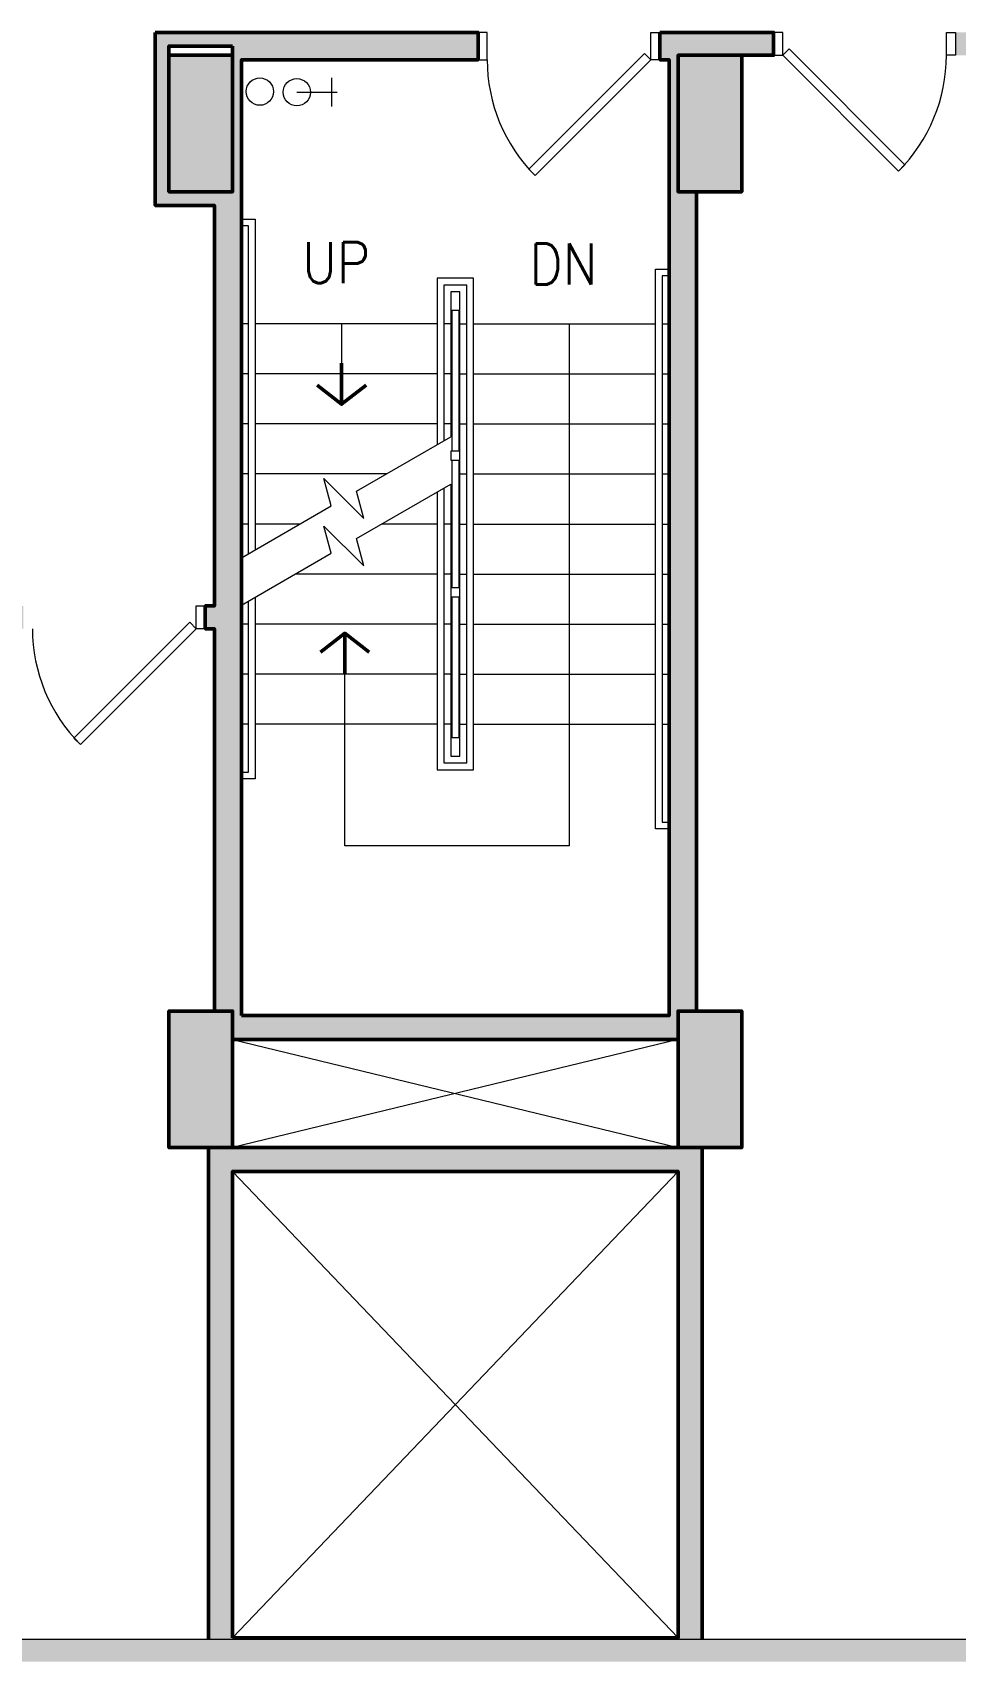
# Model space of a CAD drawing. Header units: inches. Extents: x 842 to 2180, y -10 to 1751.
# Drawn here: x 1350.4 to 1553.4, y 595.1 to 952 of the extents above; entities that cross this region are included whole.
import ezdxf

# ---------------------------------------------------------------- set-up
doc = ezdxf.new("R2010")
doc.units = ezdxf.units.IN
doc.header["$MEASUREMENT"] = 0
for name, color, linetype, lineweight in [('A-WALL-PATT', 111, 'Continuous', 13), ('I-WALL', 2, 'Continuous', 13), ('Orbis - Background_dwg', 8, 'Continuous', 9), ('Orbis_AR$0$TI_Grid_E957150$0$S-11-COLS-CONC', 50, 'Continuous', 50), ('Orbis_BB$0$A-Door-Exst', 7, 'Continuous', 9), ('Orbis_BB$0$A-Wall-Exst', 7, 'Continuous', 9), ('Orbis_BB$0$TI_ARCH-02_E957150$0$A-Anno-Note', 250, 'Continuous', 20), ('Orbis_BB$0$TI_ARCH-02_E957150$0$A-Anno-Symb', 7, 'Continuous', 9), ('Orbis_BB$0$TI_ARCH-02_E957150$0$A-Flor-Hral', 10, 'Continuous', 13), ('Orbis_BB$0$TI_ARCH-02_E957150$0$A-Flor-Strs', 10, 'Continuous', 13), ('Orbis_BB$0$TI_ARCH-02_E957150$0$A-Sprinkler_Riser', 7, 'Continuous', 9), ('Orbis_BB$0$TI_ARCH-02_E957150$0$A-Wall-Open', 10, 'Continuous', 13), ('Orbis_BB$0$TI_Grid_E957150$0$S-02-COLS-CONC', 50, 'Continuous', 50), ('Orbis_BB$0$TI_Grid_E957150$0$S-02-COLS-CONC-PATT', 250, 'Continuous', 20), ('Orbis_BB$0$TI_Grid_E957150$0$S-03-COLS-CONC-PATT', 250, 'Continuous', 20), ('Orbis_BB$0$TI_Grid_E957150$0$S-04-COLS-CONC', 50, 'Continuous', 50), ('Orbis_BB$0$TI_Grid_E957150$0$S-04-COLS-CONC-PATT', 250, 'Continuous', 20), ('Orbis_BB$0$TI_Grid_E957150$0$S-05-COLS-CONC', 50, 'Continuous', 50), ('Orbis_BB$0$TI_Grid_E957150$0$S-05-COLS-CONC-PATT', 250, 'Continuous', 20), ('Orbis_BB$0$TI_Grid_E957150$0$S-06-COLS-CONC', 50, 'Continuous', 50), ('Orbis_BB$0$TI_Grid_E957150$0$S-06-COLS-CONC-PATT', 250, 'Continuous', 20), ('Orbis_BB$0$TI_Grid_E957150$0$S-07-COLS-CONC', 50, 'Continuous', 50), ('Orbis_BB$0$TI_Grid_E957150$0$S-07-COLS-CONC-PATT', 250, 'Continuous', 20), ('Orbis_BB$0$TI_Grid_E957150$0$S-08-COLS-CONC', 50, 'Continuous', 50), ('Orbis_BB$0$TI_Grid_E957150$0$S-08-COLS-CONC-PATT', 250, 'Continuous', 20), ('Orbis_BB$0$TI_Grid_E957150$0$S-09-COLS-CONC', 50, 'Continuous', 50), ('Orbis_BB$0$TI_Grid_E957150$0$S-09-COLS-CONC-PATT', 250, 'Continuous', 20), ('Orbis_BB$0$TI_Grid_E957150$0$S-11-COLS-CONC', 50, 'Continuous', 50), ('Orbis_BB$0$TI_Grid_E957150$0$S-11-COLS-CONC-PATT', 250, 'Continuous', 20), ('Orbis_BB$0$TI_Grid_E957150$0$S-12-COLS-CONC', 50, 'Continuous', 50), ('Orbis_BB$0$TI_Grid_E957150$0$S-12-COLS-CONC-PATT', 250, 'Continuous', 20), ('Orbis_BB$0$TI_Grid_E957150$0$S-13-COLS-CONC', 50, 'Continuous', 50), ('Orbis_BB$0$TI_Grid_E957150$0$S-13-COLS-CONC-PATT', 250, 'Continuous', 20), ('Orbis_BB$0$TI_Grid_E957150$0$S-14-COLS-CONC', 50, 'Continuous', 50), ('Orbis_BB$0$TI_Grid_E957150$0$S-14-COLS-CONC-PATT', 250, 'Continuous', 20), ('Orbis_BB$0$TI_Grid_E957150$0$S-P1-COLS-CONC', 50, 'Continuous', 50), ('Orbis_BB$0$TI_Grid_E957150$0$S-P1-COLS-CONC-PATT', 250, 'Continuous', 20), ('Orbis_BB$0$TI_Grid_E957150$0$S-P4-COLS-CONC', 50, 'Continuous', 50), ('Orbis_BB$0$TI_Grid_E957150$0$S-P4-COLS-CONC-PATT', 250, 'Continuous', 20)]:
    doc.layers.add(name, color=color, linetype=linetype, lineweight=lineweight)
doc.styles.add('romans', font='romans__.ttf', dxfattribs={"width": 0.9, "height": 9})

# ---------------------------------------------------------------- blocks, each defined once
blk = doc.blocks.new('Orbis - Background_dwg__U21-7347701-Level XX  RCP DEMO')
at = {"layer": 'Orbis_BB$0$TI_Grid_E957150$0$S-13-COLS-CONC-PATT', "lineweight": 50}
blk.add_hatch(color=50, dxfattribs=at).paths.add_polyline_path([(12102.66, 1512.91), (12102.66, 1542.91), (12088.66, 1542.91), (12088.66, 1512.91)], flags=0)
at = {"layer": 'Orbis_BB$0$TI_Grid_E957150$0$S-13-COLS-CONC', "flags": 128}
blk.add_lwpolyline([(12088.66, 1542.91), (12088.66, 1512.91), (12102.66, 1512.91), (12102.66, 1542.91)], close=True, dxfattribs=at)
blk = doc.blocks.new('Orbis - Background_dwg__U23-7347703-Level XX  RCP DEMO')
at = {"layer": 'Orbis_BB$0$TI_Grid_E957150$0$S-13-COLS-CONC-PATT', "lineweight": 50}
blk.add_hatch(color=50, dxfattribs=at).paths.add_polyline_path([(12102.66, 1722.91), (12102.66, 1752.91), (12088.66, 1752.91), (12088.66, 1722.91)], flags=0)
at = {"layer": 'Orbis_BB$0$TI_Grid_E957150$0$S-13-COLS-CONC', "flags": 128}
blk.add_lwpolyline([(12088.66, 1752.91), (12088.66, 1722.91), (12102.66, 1722.91), (12102.66, 1752.91)], close=True, dxfattribs=at)
blk = doc.blocks.new('Orbis - Background_dwg__U22-7347704-Level XX  RCP DEMO')
at = {"layer": 'Orbis_BB$0$TI_Grid_E957150$0$S-13-COLS-CONC-PATT', "lineweight": 50}
blk.add_hatch(color=50, dxfattribs=at).paths.add_polyline_path([(12214.66, 1512.91), (12214.66, 1542.91), (12200.66, 1542.91), (12200.66, 1512.91)], flags=0)
at = {"layer": 'Orbis_BB$0$TI_Grid_E957150$0$S-13-COLS-CONC', "flags": 128}
blk.add_lwpolyline([(12200.66, 1542.91), (12200.66, 1512.91), (12214.66, 1512.91), (12214.66, 1542.91)], close=True, dxfattribs=at)
blk = doc.blocks.new('Orbis - Background_dwg__U24-7347705-Level XX  RCP DEMO')
at = {"layer": 'Orbis_BB$0$TI_Grid_E957150$0$S-13-COLS-CONC-PATT', "lineweight": 50}
blk.add_hatch(color=50, dxfattribs=at).paths.add_polyline_path([(12214.66, 1722.91), (12214.66, 1752.91), (12200.66, 1752.91), (12200.66, 1722.91)], flags=0)
at = {"layer": 'Orbis_BB$0$TI_Grid_E957150$0$S-13-COLS-CONC', "flags": 128}
blk.add_lwpolyline([(12200.66, 1752.91), (12200.66, 1722.91), (12214.66, 1722.91), (12214.66, 1752.91)], close=True, dxfattribs=at)
blk = doc.blocks.new('Orbis - Background_dwg__U27-7347708-Level XX  RCP DEMO')
at = {"layer": 'Orbis_BB$0$TI_Grid_E957150$0$S-12-COLS-CONC-PATT', "lineweight": 50}
blk.add_hatch(color=50, dxfattribs=at).paths.add_polyline_path([(12102.66, 1512.91), (12102.66, 1542.91), (12088.66, 1542.91), (12088.66, 1512.91)], flags=0)
at = {"layer": 'Orbis_BB$0$TI_Grid_E957150$0$S-12-COLS-CONC', "flags": 128}
blk.add_lwpolyline([(12088.66, 1542.91), (12088.66, 1512.91), (12102.66, 1512.91), (12102.66, 1542.91)], close=True, dxfattribs=at)
blk = doc.blocks.new('Orbis - Background_dwg__U28-7347709-Level XX  RCP DEMO')
at = {"layer": 'Orbis_BB$0$TI_Grid_E957150$0$S-12-COLS-CONC-PATT', "lineweight": 50}
blk.add_hatch(color=50, dxfattribs=at).paths.add_polyline_path([(12214.66, 1512.91), (12214.66, 1542.91), (12200.66, 1542.91), (12200.66, 1512.91)], flags=0)
at = {"layer": 'Orbis_BB$0$TI_Grid_E957150$0$S-12-COLS-CONC', "flags": 128}
blk.add_lwpolyline([(12200.66, 1542.91), (12200.66, 1512.91), (12214.66, 1512.91), (12214.66, 1542.91)], close=True, dxfattribs=at)
blk = doc.blocks.new('Orbis - Background_dwg__U35-7347716-Level XX  RCP DEMO')
at = {"layer": 'Orbis_BB$0$TI_Grid_E957150$0$S-12-COLS-CONC-PATT', "lineweight": 50}
blk.add_hatch(color=50, dxfattribs=at).paths.add_polyline_path([(12102.66, 1722.91), (12102.66, 1752.91), (12088.66, 1752.91), (12088.66, 1722.91)], flags=0)
at = {"layer": 'Orbis_BB$0$TI_Grid_E957150$0$S-12-COLS-CONC', "flags": 128}
blk.add_lwpolyline([(12102.66, 1752.91), (12102.66, 1722.91), (12088.66, 1722.91), (12088.66, 1752.91)], close=True, dxfattribs=at)
blk = doc.blocks.new('Orbis - Background_dwg__U36-7347717-Level XX  RCP DEMO')
at = {"layer": 'Orbis_BB$0$TI_Grid_E957150$0$S-12-COLS-CONC-PATT', "lineweight": 50}
blk.add_hatch(color=50, dxfattribs=at).paths.add_polyline_path([(12214.66, 1722.91), (12214.66, 1752.91), (12200.66, 1752.91), (12200.66, 1722.91)], flags=0)
at = {"layer": 'Orbis_BB$0$TI_Grid_E957150$0$S-12-COLS-CONC', "flags": 128}
blk.add_lwpolyline([(12214.66, 1752.91), (12214.66, 1722.91), (12200.66, 1722.91), (12200.66, 1752.91)], close=True, dxfattribs=at)
blk = doc.blocks.new('Orbis - Background_dwg_Orbis_BB-7347761-Level XX  RCP DEMO')
at = {"layer": 'Orbis_BB$0$A-Wall-Exst'}
h = blk.add_hatch(color=256, dxfattribs=at)
h.paths.add_polyline_path([(11876.16, 1399.92), (11882.91, 1399.92), (11882.91, 1402.92), (11888.16, 1402.92), (11888.16, 1443.92), (11873.16, 1443.92), (11873.16, 1428.92), (11876.16, 1428.92), (11876.16, 1402.92)], flags=0)
h.paths.add_polyline_path([(12205.91, 1404.92), (12205.91, 1512.91), (12097.41, 1512.91), (12097.41, 1404.92)], flags=0)
h.paths.add_polyline_path([(12377.66, 1404.92), (12377.72, 1404.92), (12377.72, 1703.29), (12382.66, 1703.29), (12382.66, 1757.92), (12261.66, 1757.92), (12261.66, 1752.92), (12377.66, 1752.92), (12377.66, 1404.98)], flags=0)
h.paths.add_polyline_path([(11986.16, 1404.92), (11991.41, 1404.92), (11991.41, 1626.92), (12056.66, 1626.92), (12056.66, 1631.92), (11985.66, 1631.92), (11985.66, 1651.92), (11980.41, 1651.92), (11980.41, 1626.67), (11986.16, 1626.67), (11986.16, 1449.64)], flags=0)
h.paths.add_polyline_path([(12102.66, 1405.17), (12102.66, 1507.66), (12200.66, 1507.66), (12200.66, 1405.17)], flags=0)
h.paths.add_polyline_path([(11918.16, 1411.66), (11956.16, 1411.66), (11956.16, 1416.91), (11918.16, 1416.91)], flags=0)
h.paths.add_polyline_path([(11888.16, 1489.92), (11888.16, 1547.92), (11873.16, 1547.92), (11873.16, 1532.92), (11876.16, 1532.92), (11876.16, 1523.92), (11873.16, 1523.92), (11873.16, 1511.92), (11876.16, 1511.92), (11876.16, 1489.92), (11882.91, 1489.92)], flags=0)
h.paths.add_polyline_path([(12200.66, 1536.67), (12200.66, 1542.91), (12204.66, 1542.91), (12204.66, 1722.91), (12200.66, 1722.91), (12200.66, 1752.92), (12221.66, 1752.92), (12221.66, 1757.92), (12196.66, 1757.92), (12196.66, 1751.92), (12198.66, 1751.92), (12198.66, 1541.92), (12104.66, 1541.92), (12104.66, 1751.92), (12156.66, 1751.92), (12156.66, 1757.92), (12085.66, 1757.92), (12085.66, 1719.93), (12098.66, 1719.93), (12098.66, 1631.92), (12096.66, 1631.92), (12096.66, 1626.92), (12098.66, 1626.92), (12098.66, 1542.91), (12102.66, 1542.91), (12102.66, 1536.67)], flags=0)
h.paths.add_polyline_path([(11888.16, 1593.92), (11888.16, 1651.92), (11873.16, 1651.92), (11873.16, 1636.92), (11876.16, 1636.92), (11876.16, 1627.92), (11873.16, 1627.92), (11873.16, 1615.92), (11876.16, 1615.92), (11876.16, 1593.92), (11882.91, 1593.92)], flags=0)
h.paths.add_polyline_path([(11888.16, 1697.92), (11888.16, 1756.91), (11918.16, 1756.91), (11918.16, 1754.92), (11956.16, 1754.92), (11956.16, 1756.91), (11986.16, 1756.91), (11986.16, 1754.92), (11995.66, 1754.92), (11995.66, 1722.93), (11985.66, 1722.93), (11985.66, 1740.91), (11980.41, 1740.91), (11980.41, 1697.92), (11985.66, 1697.92), (11985.66, 1719.93), (11998.66, 1719.93), (11998.66, 1757.92), (11876.16, 1757.92), (11876.16, 1733.92), (11873.16, 1733.92), (11873.16, 1721.92), (11876.16, 1721.92), (11876.16, 1697.92), (11882.91, 1697.92)], flags=0)
h.paths.add_polyline_path([(12102.66, 1722.93), (12088.66, 1722.93), (12088.66, 1754.92), (12102.66, 1754.92)], flags=0)
h.paths.add_polyline_path([(11918.16, 1740.92), (11956.16, 1740.92), (11956.16, 1746.17), (11918.16, 1746.17)], flags=0)
at = {"layer": 'Orbis_BB$0$TI_Grid_E957150$0$S-02-COLS-CONC-PATT', "lineweight": 9}
for points in [[(12102.66, 1722.91), (12102.66, 1752.91), (12088.66, 1752.91), (12088.66, 1722.91)], [(12214.66, 1722.91), (12214.66, 1752.91), (12200.66, 1752.91), (12200.66, 1722.91)], [(12102.66, 1512.91), (12102.66, 1542.91), (12088.66, 1542.91), (12088.66, 1512.91)], [(12214.66, 1512.91), (12214.66, 1542.91), (12200.66, 1542.91), (12200.66, 1512.91)]]:
    blk.add_hatch(color=7, dxfattribs=at).paths.add_polyline_path(points, flags=0)
at = {"layer": 'Orbis_BB$0$TI_Grid_E957150$0$S-03-COLS-CONC-PATT', "lineweight": 9}
for points in [[(12102.66, 1722.93), (12102.66, 1752.93), (12088.66, 1752.93), (12088.66, 1722.93)], [(12214.66, 1722.91), (12214.66, 1752.91), (12200.66, 1752.91), (12200.66, 1722.91)], [(12102.66, 1512.91), (12102.66, 1542.91), (12088.66, 1542.91), (12088.66, 1512.91)], [(12214.66, 1512.91), (12214.66, 1542.91), (12200.66, 1542.91), (12200.66, 1512.91)]]:
    blk.add_hatch(color=7, dxfattribs=at).paths.add_polyline_path(points, flags=0)
at = {"layer": 'Orbis_BB$0$TI_Grid_E957150$0$S-04-COLS-CONC-PATT', "lineweight": 9}
for points in [[(12102.66, 1722.91), (12102.66, 1752.91), (12088.66, 1752.91), (12088.66, 1722.91)], [(12214.66, 1722.91), (12214.66, 1752.91), (12200.66, 1752.91), (12200.66, 1722.91)], [(12102.66, 1512.91), (12102.66, 1542.91), (12088.66, 1542.91), (12088.66, 1512.91)], [(12214.66, 1512.91), (12214.66, 1542.91), (12200.66, 1542.91), (12200.66, 1512.91)]]:
    blk.add_hatch(color=7, dxfattribs=at).paths.add_polyline_path(points, flags=0)
at = {"layer": 'Orbis_BB$0$TI_Grid_E957150$0$S-05-COLS-CONC-PATT', "lineweight": 9}
for points in [[(12102.66, 1722.91), (12102.66, 1752.91), (12088.66, 1752.91), (12088.66, 1722.91)], [(12214.66, 1722.91), (12214.66, 1752.91), (12200.66, 1752.91), (12200.66, 1722.91)], [(12102.66, 1512.91), (12102.66, 1542.91), (12088.66, 1542.91), (12088.66, 1512.91)], [(12214.66, 1512.91), (12214.66, 1542.91), (12200.66, 1542.91), (12200.66, 1512.91)]]:
    blk.add_hatch(color=7, dxfattribs=at).paths.add_polyline_path(points, flags=0)
at = {"layer": 'Orbis_BB$0$TI_Grid_E957150$0$S-06-COLS-CONC-PATT', "lineweight": 9}
for points in [[(12102.66, 1722.91), (12102.66, 1752.91), (12088.66, 1752.91), (12088.66, 1722.91)], [(12214.66, 1722.91), (12214.66, 1752.91), (12200.66, 1752.91), (12200.66, 1722.91)], [(12102.66, 1512.91), (12102.66, 1542.91), (12088.66, 1542.91), (12088.66, 1512.91)], [(12214.66, 1512.91), (12214.66, 1542.91), (12200.66, 1542.91), (12200.66, 1512.91)]]:
    blk.add_hatch(color=7, dxfattribs=at).paths.add_polyline_path(points, flags=0)
at = {"layer": 'Orbis_BB$0$TI_Grid_E957150$0$S-07-COLS-CONC-PATT', "lineweight": 9}
for points in [[(12102.66, 1722.91), (12102.66, 1752.91), (12088.66, 1752.91), (12088.66, 1722.91)], [(12214.66, 1722.91), (12214.66, 1752.91), (12200.66, 1752.91), (12200.66, 1722.91)], [(12102.66, 1512.91), (12102.66, 1542.91), (12088.66, 1542.91), (12088.66, 1512.91)], [(12214.66, 1512.91), (12214.66, 1542.91), (12200.66, 1542.91), (12200.66, 1512.91)]]:
    blk.add_hatch(color=7, dxfattribs=at).paths.add_polyline_path(points, flags=0)
at = {"layer": 'Orbis_BB$0$TI_Grid_E957150$0$S-08-COLS-CONC-PATT', "lineweight": 9}
for points in [[(12102.66, 1722.91), (12102.66, 1752.91), (12088.66, 1752.91), (12088.66, 1722.91)], [(12214.66, 1722.91), (12214.66, 1752.91), (12200.66, 1752.91), (12200.66, 1722.91)], [(12102.66, 1512.91), (12102.66, 1542.91), (12088.66, 1542.91), (12088.66, 1512.91)], [(12214.66, 1512.91), (12214.66, 1542.91), (12200.66, 1542.91), (12200.66, 1512.91)]]:
    blk.add_hatch(color=7, dxfattribs=at).paths.add_polyline_path(points, flags=0)
at = {"layer": 'Orbis_BB$0$TI_Grid_E957150$0$S-09-COLS-CONC-PATT', "lineweight": 9}
for points in [[(12102.66, 1722.91), (12102.66, 1752.91), (12088.66, 1752.91), (12088.66, 1722.91)], [(12214.66, 1722.91), (12214.66, 1752.91), (12200.66, 1752.91), (12200.66, 1722.91)], [(12102.66, 1512.91), (12102.66, 1542.91), (12088.66, 1542.91), (12088.66, 1512.91)], [(12214.66, 1512.91), (12214.66, 1542.91), (12200.66, 1542.91), (12200.66, 1512.91)]]:
    blk.add_hatch(color=7, dxfattribs=at).paths.add_polyline_path(points, flags=0)
at = {"layer": 'Orbis_BB$0$TI_Grid_E957150$0$S-11-COLS-CONC-PATT', "lineweight": 9}
for points in [[(12102.66, 1722.91), (12102.66, 1752.91), (12088.66, 1752.91), (12088.66, 1722.91)], [(12214.66, 1722.91), (12214.66, 1752.91), (12200.66, 1752.91), (12200.66, 1722.91)], [(12102.66, 1512.91), (12102.66, 1542.91), (12088.66, 1542.91), (12088.66, 1512.91)], [(12214.66, 1512.91), (12214.66, 1542.91), (12200.66, 1542.91), (12200.66, 1512.91)]]:
    blk.add_hatch(color=7, dxfattribs=at).paths.add_polyline_path(points, flags=0)
at = {"layer": 'Orbis_BB$0$TI_Grid_E957150$0$S-14-COLS-CONC-PATT', "lineweight": 9}
for points in [[(12102.66, 1722.91), (12102.66, 1752.91), (12088.66, 1752.91), (12088.66, 1722.91)], [(12214.66, 1722.91), (12214.66, 1752.91), (12200.66, 1752.91), (12200.66, 1722.91)], [(12102.66, 1512.91), (12102.66, 1542.91), (12088.66, 1542.91), (12088.66, 1512.91)], [(12214.66, 1512.91), (12214.66, 1542.91), (12200.66, 1542.91), (12200.66, 1512.91)]]:
    blk.add_hatch(color=7, dxfattribs=at).paths.add_polyline_path(points, flags=0)
at = {"layer": 'Orbis_BB$0$TI_Grid_E957150$0$S-P1-COLS-CONC-PATT', "lineweight": 9}
for points in [[(12102.66, 1722.91), (12102.66, 1752.91), (12088.66, 1752.91), (12088.66, 1722.91)], [(12214.66, 1722.91), (12214.66, 1752.91), (12200.66, 1752.91), (12200.66, 1722.91)], [(12102.66, 1512.91), (12102.66, 1542.91), (12088.66, 1542.91), (12088.66, 1512.91)], [(12214.66, 1512.91), (12214.66, 1542.91), (12200.66, 1542.91), (12200.66, 1512.91)]]:
    blk.add_hatch(color=7, dxfattribs=at).paths.add_polyline_path(points, flags=0)
at = {"layer": 'Orbis_BB$0$TI_Grid_E957150$0$S-P4-COLS-CONC-PATT', "lineweight": 9}
for points in [[(12102.66, 1722.91), (12102.66, 1752.91), (12088.66, 1752.91), (12088.66, 1722.91)], [(12214.66, 1722.91), (12214.66, 1752.91), (12200.66, 1752.91), (12200.66, 1722.91)], [(12102.66, 1512.91), (12102.66, 1542.91), (12088.66, 1542.91), (12088.66, 1512.91)], [(12214.66, 1512.91), (12214.66, 1542.91), (12200.66, 1542.91), (12200.66, 1512.91)]]:
    blk.add_hatch(color=7, dxfattribs=at).paths.add_polyline_path(points, flags=0)
at = {"layer": 'Orbis_AR$0$TI_Grid_E957150$0$S-11-COLS-CONC'}
for p, q in [((12126.66, 1676.23), (12126.66, 1685.23)), ((12127.35, 1625.92), (12127.35, 1616.92))]:
    blk.add_line(p, q, dxfattribs=at)
at = {"layer": 'Orbis_AR$0$TI_Grid_E957150$0$S-11-COLS-CONC', "flags": 128}
for points in [[(12121.3, 1680.4), (12126.66, 1676.23), (12132.02, 1680.4)], [(12121.99, 1621.75), (12127.35, 1625.92), (12132.71, 1621.75)]]:
    blk.add_lwpolyline(points, dxfattribs=at)
at = {"layer": 'Orbis_BB$0$A-Door-Exst', "color": 10, "lineweight": 13, "flags": 128}
for points in [[(12158.66, 1757.92), (12156.66, 1757.92), (12156.66, 1751.92), (12158.66, 1751.92)], [(12194.66, 1757.92), (12196.66, 1757.92), (12196.66, 1751.92), (12194.66, 1751.92)], [(12223.66, 1757.92), (12221.66, 1757.92), (12221.66, 1752.92), (12223.66, 1752.92)], [(12259.66, 1757.92), (12261.66, 1757.92), (12261.66, 1752.92), (12259.66, 1752.92)], [(12194.66, 1751.92), (12193.25, 1753.33), (12167.79, 1727.87), (12169.21, 1726.46)], [(12223.66, 1752.92), (12225.08, 1754.33), (12250.53, 1728.87), (12249.12, 1727.46)], [(12094.66, 1631.92), (12096.66, 1631.92), (12096.66, 1626.92), (12094.66, 1626.92)], [(12094.66, 1626.92), (12093.25, 1628.33), (12067.79, 1602.87), (12069.21, 1601.46)]]:
    blk.add_lwpolyline(points, close=True, dxfattribs=at)
at = {"layer": 'Orbis_BB$0$A-Door-Exst', "color": 10, "lineweight": 13}
for centre, start, end in [((12223.66, 1752.92), 315, 360), ((12194.66, 1751.92), 180, 225), ((12094.66, 1626.92), 180, 225)]:
    blk.add_arc(centre, 36, start, end, dxfattribs=at)
at = {"layer": 'Orbis_BB$0$A-Wall-Exst', "color": 50, "lineweight": 50, "flags": 128}
for points in [[(12104.66, 1631.92), (12104.66, 1719.93), (12104.66, 1751.92), (12156.66, 1751.92), (12156.66, 1757.92), (12104.66, 1757.92), (12085.66, 1757.92)], [(12085.66, 1757.92), (12085.66, 1719.93), (12098.66, 1719.93), (12098.66, 1631.92), (12096.66, 1631.92), (12096.66, 1626.92), (12098.66, 1626.92), (12098.66, 1542.91), (12102.66, 1542.91), (12102.66, 1536.67), (12200.66, 1536.67), (12200.66, 1542.91), (12204.66, 1542.91), (12204.66, 1722.91), (12200.66, 1722.91), (12200.66, 1752.92), (12221.66, 1752.92), (12221.66, 1757.92), (12198.66, 1757.92), (12196.66, 1757.92)], [(12196.66, 1757.92), (12196.66, 1751.92), (12198.66, 1751.92), (12198.66, 1722.91), (12198.66, 1542.91)], [(12104.66, 1541.92), (12104.66, 1542.91), (12104.66, 1631.92)], [(12198.66, 1542.91), (12198.66, 1541.92), (12104.66, 1541.92)], [(12205.91, 1404.92), (12205.91, 1512.91), (12097.41, 1512.91), (12097.41, 1404.92)]]:
    blk.add_lwpolyline(points, dxfattribs=at)
for points in [[(12102.66, 1754.92), (12102.66, 1722.93), (12088.66, 1722.93), (12088.66, 1754.92)], [(12102.66, 1405.17), (12102.66, 1507.66), (12200.66, 1507.66), (12200.66, 1405.17)]]:
    blk.add_lwpolyline(points, close=True, dxfattribs=at)
at = {"layer": 'Orbis_BB$0$TI_ARCH-02_E957150$0$A-Anno-Note'}
blk.add_line((12126.66, 1693.92), (12126.66, 1680.73), dxfattribs=at)
at = {"layer": 'Orbis_BB$0$TI_ARCH-02_E957150$0$A-Anno-Note', "flags": 128}
blk.add_lwpolyline([(12176.66, 1693.92), (12176.66, 1579.21), (12127.35, 1579.21), (12127.35, 1621.42)], dxfattribs=at)
at = {"layer": 'Orbis_BB$0$TI_ARCH-02_E957150$0$A-Anno-Symb', "flags": 128}
for points in [[(12104.66, 1642.52), (12124.37, 1653.9), (12122.76, 1659.9), (12131.54, 1651.11), (12129.94, 1657.11), (12150.66, 1669.08)], [(12104.66, 1632.11), (12124.37, 1643.49), (12122.76, 1649.48), (12131.54, 1640.7), (12129.94, 1646.7), (12150.66, 1658.67)]]:
    blk.add_lwpolyline(points, dxfattribs=at)
at = {"layer": 'Orbis_BB$0$TI_ARCH-02_E957150$0$A-Flor-Hral'}
for p, q in [((12150.91, 1696.92), (12150.91, 1665.92)), ((12152.41, 1696.92), (12152.41, 1665.92)), ((12150.91, 1663.92), (12150.91, 1635.92)), ((12152.41, 1663.92), (12152.41, 1635.92)), ((12150.91, 1633.92), (12150.91, 1602.92)), ((12152.41, 1633.92), (12152.41, 1602.92))]:
    blk.add_line(p, q, dxfattribs=at)
at = {"layer": 'Orbis_BB$0$TI_ARCH-02_E957150$0$A-Flor-Hral', "flags": 128}
for points in [[(12104.66, 1716.92), (12107.66, 1716.92), (12107.66, 1644.25)], [(12106.16, 1643.39), (12106.16, 1715.42), (12104.66, 1715.42)], [(12198.66, 1582.92), (12195.66, 1582.92), (12195.66, 1705.92), (12198.66, 1705.92)], [(12147.66, 1656.93), (12147.66, 1595.92), (12155.66, 1595.92), (12155.66, 1703.92), (12147.66, 1703.92), (12147.66, 1667.35)], [(12149.16, 1657.8), (12149.16, 1597.42), (12154.16, 1597.42), (12154.16, 1702.42), (12149.16, 1702.42), (12149.16, 1668.21)], [(12198.66, 1704.42), (12197.16, 1704.42), (12197.16, 1584.42), (12198.66, 1584.42)], [(12107.66, 1633.84), (12107.66, 1593.92), (12104.66, 1593.92)], [(12104.66, 1595.42), (12106.16, 1595.42), (12106.16, 1632.97)]]:
    blk.add_lwpolyline(points, dxfattribs=at)
for points in [[(12150.66, 1696.92), (12152.66, 1696.92), (12152.66, 1700.92), (12150.66, 1700.92)], [(12150.66, 1663.92), (12152.66, 1663.92), (12152.66, 1665.92), (12150.66, 1665.92)], [(12150.66, 1633.92), (12152.66, 1633.92), (12152.66, 1635.92), (12150.66, 1635.92)], [(12150.66, 1598.92), (12152.66, 1598.92), (12152.66, 1602.92), (12150.66, 1602.92)]]:
    blk.add_lwpolyline(points, close=True, dxfattribs=at)
at = {"layer": 'Orbis_BB$0$TI_ARCH-02_E957150$0$A-Flor-Strs'}
for p, q in [((12106.16, 1693.92), (12104.66, 1693.92)), ((12147.66, 1693.92), (12107.66, 1693.92)), ((12150.66, 1693.92), (12149.16, 1693.92)), ((12152.66, 1693.92), (12154.16, 1693.92)), ((12155.66, 1693.92), (12195.66, 1693.92)), ((12197.16, 1693.92), (12198.66, 1693.92)), ((12106.16, 1682.92), (12104.66, 1682.92)), ((12147.66, 1682.92), (12107.66, 1682.92)), ((12150.66, 1682.92), (12149.16, 1682.92)), ((12152.66, 1682.92), (12154.16, 1682.92)), ((12155.66, 1682.92), (12195.66, 1682.92)), ((12197.16, 1682.92), (12198.66, 1682.92)), ((12106.16, 1671.92), (12104.66, 1671.92)), ((12147.66, 1671.92), (12107.66, 1671.92)), ((12150.66, 1671.92), (12149.16, 1671.92)), ((12152.66, 1671.92), (12154.16, 1671.92)), ((12155.66, 1671.92), (12195.66, 1671.92)), ((12197.16, 1671.92), (12198.66, 1671.92)), ((12106.16, 1660.92), (12104.66, 1660.92)), ((12136.53, 1660.92), (12107.66, 1660.92)), ((12152.66, 1660.92), (12154.16, 1660.92)), ((12155.66, 1660.92), (12195.66, 1660.92)), ((12197.16, 1660.92), (12198.66, 1660.92)), ((12106.16, 1649.92), (12104.66, 1649.92)), ((12117.47, 1649.92), (12107.66, 1649.92)), ((12147.66, 1649.92), (12135.51, 1649.92)), ((12150.66, 1649.92), (12149.16, 1649.92)), ((12152.66, 1649.92), (12154.16, 1649.92)), ((12155.66, 1649.92), (12195.66, 1649.92)), ((12197.16, 1649.92), (12198.66, 1649.92)), ((12147.66, 1638.92), (12116.45, 1638.92)), ((12150.66, 1638.92), (12149.16, 1638.92)), ((12152.66, 1638.92), (12154.16, 1638.92)), ((12155.66, 1638.92), (12195.66, 1638.92)), ((12197.16, 1638.92), (12198.66, 1638.92)), ((12106.16, 1627.92), (12104.66, 1627.92)), ((12147.66, 1627.92), (12107.66, 1627.92)), ((12150.66, 1627.92), (12149.16, 1627.92)), ((12152.66, 1627.92), (12154.16, 1627.92)), ((12155.66, 1627.92), (12195.66, 1627.92)), ((12197.16, 1627.92), (12198.66, 1627.92)), ((12106.16, 1616.92), (12104.66, 1616.92)), ((12147.66, 1616.92), (12107.66, 1616.92)), ((12150.66, 1616.92), (12149.16, 1616.92)), ((12152.66, 1616.92), (12154.16, 1616.92)), ((12155.66, 1616.92), (12195.66, 1616.92)), ((12197.16, 1616.92), (12198.66, 1616.92)), ((12106.16, 1605.92), (12104.66, 1605.92)), ((12147.66, 1605.92), (12107.66, 1605.92)), ((12150.66, 1605.92), (12149.16, 1605.92)), ((12152.66, 1605.92), (12154.16, 1605.92)), ((12155.66, 1605.92), (12195.66, 1605.92)), ((12197.16, 1605.92), (12198.66, 1605.92))]:
    blk.add_line(p, q, dxfattribs=at)
at = {"layer": 'Orbis_BB$0$TI_ARCH-02_E957150$0$A-Flor-Strs', "flags": 128}
blk.add_lwpolyline([(12150.66, 1658.67), (12150.66, 1598.92), (12152.66, 1598.92), (12152.66, 1700.92), (12150.66, 1700.92), (12150.66, 1669.08)], dxfattribs=at)
at = {"layer": 'Orbis_BB$0$TI_ARCH-02_E957150$0$A-Sprinkler_Riser'}
for p, q in [((12124.39, 1747.94), (12124.39, 1741.62)), ((12116.81, 1744.78), (12125.65, 1744.78))]:
    blk.add_line(p, q, dxfattribs=at)
for centre in [(12108.66, 1744.92), (12116.81, 1744.78)]:
    blk.add_circle(centre, 3, dxfattribs=at)
at = {"layer": 'Orbis_BB$0$TI_ARCH-02_E957150$0$A-Wall-Open'}
for p, q in [((12102.66, 1536.67), (12200.66, 1512.91)), ((12200.66, 1536.67), (12102.66, 1512.91)), ((12102.66, 1507.66), (12200.66, 1405.17)), ((12200.66, 1507.66), (12102.66, 1405.17))]:
    blk.add_line(p, q, dxfattribs=at)
at = {"layer": 'Orbis_BB$0$TI_Grid_E957150$0$S-02-COLS-CONC', "flags": 128}
for points in [[(12088.66, 1752.91), (12088.66, 1722.91), (12102.66, 1722.91), (12102.66, 1752.91)], [(12200.66, 1752.91), (12200.66, 1722.91), (12214.66, 1722.91), (12214.66, 1752.91)], [(12102.66, 1542.91), (12102.66, 1512.91), (12088.66, 1512.91), (12088.66, 1542.91)], [(12214.66, 1542.91), (12214.66, 1512.91), (12200.66, 1512.91), (12200.66, 1542.91)]]:
    blk.add_lwpolyline(points, close=True, dxfattribs=at)
at = {"layer": 'Orbis_BB$0$TI_Grid_E957150$0$S-04-COLS-CONC', "flags": 128}
for points in [[(12088.66, 1752.91), (12088.66, 1722.91), (12102.66, 1722.91), (12102.66, 1752.91)], [(12200.66, 1752.91), (12200.66, 1722.91), (12214.66, 1722.91), (12214.66, 1752.91)], [(12102.66, 1542.91), (12102.66, 1512.91), (12088.66, 1512.91), (12088.66, 1542.91)], [(12214.66, 1542.91), (12214.66, 1512.91), (12200.66, 1512.91), (12200.66, 1542.91)]]:
    blk.add_lwpolyline(points, close=True, dxfattribs=at)
at = {"layer": 'Orbis_BB$0$TI_Grid_E957150$0$S-05-COLS-CONC', "flags": 128}
for points in [[(12088.66, 1752.91), (12088.66, 1722.91), (12102.66, 1722.91), (12102.66, 1752.91)], [(12200.66, 1752.91), (12200.66, 1722.91), (12214.66, 1722.91), (12214.66, 1752.91)], [(12102.66, 1542.91), (12102.66, 1512.91), (12088.66, 1512.91), (12088.66, 1542.91)], [(12214.66, 1542.91), (12214.66, 1512.91), (12200.66, 1512.91), (12200.66, 1542.91)]]:
    blk.add_lwpolyline(points, close=True, dxfattribs=at)
at = {"layer": 'Orbis_BB$0$TI_Grid_E957150$0$S-06-COLS-CONC', "flags": 128}
for points in [[(12102.66, 1752.91), (12102.66, 1722.91), (12088.66, 1722.91), (12088.66, 1752.91)], [(12214.66, 1752.91), (12214.66, 1722.91), (12200.66, 1722.91), (12200.66, 1752.91)], [(12102.66, 1542.91), (12102.66, 1512.91), (12088.66, 1512.91), (12088.66, 1542.91)], [(12214.66, 1542.91), (12214.66, 1512.91), (12200.66, 1512.91), (12200.66, 1542.91)]]:
    blk.add_lwpolyline(points, close=True, dxfattribs=at)
at = {"layer": 'Orbis_BB$0$TI_Grid_E957150$0$S-07-COLS-CONC', "flags": 128}
for points in [[(12088.66, 1752.91), (12088.66, 1722.91), (12102.66, 1722.91), (12102.66, 1752.91)], [(12200.66, 1752.91), (12200.66, 1722.91), (12214.66, 1722.91), (12214.66, 1752.91)], [(12102.66, 1542.91), (12102.66, 1512.91), (12088.66, 1512.91), (12088.66, 1542.91)], [(12214.66, 1542.91), (12214.66, 1512.91), (12200.66, 1512.91), (12200.66, 1542.91)]]:
    blk.add_lwpolyline(points, close=True, dxfattribs=at)
at = {"layer": 'Orbis_BB$0$TI_Grid_E957150$0$S-08-COLS-CONC', "flags": 128}
for points in [[(12102.66, 1752.91), (12102.66, 1722.91), (12088.66, 1722.91), (12088.66, 1752.91)], [(12214.66, 1752.91), (12214.66, 1722.91), (12200.66, 1722.91), (12200.66, 1752.91)], [(12102.66, 1542.91), (12102.66, 1512.91), (12088.66, 1512.91), (12088.66, 1542.91)], [(12214.66, 1542.91), (12214.66, 1512.91), (12200.66, 1512.91), (12200.66, 1542.91)]]:
    blk.add_lwpolyline(points, close=True, dxfattribs=at)
at = {"layer": 'Orbis_BB$0$TI_Grid_E957150$0$S-09-COLS-CONC', "flags": 128}
for points in [[(12088.66, 1752.91), (12088.66, 1722.91), (12102.66, 1722.91), (12102.66, 1752.91)], [(12200.66, 1752.91), (12200.66, 1722.91), (12214.66, 1722.91), (12214.66, 1752.91)], [(12102.66, 1542.91), (12102.66, 1512.91), (12088.66, 1512.91), (12088.66, 1542.91)], [(12214.66, 1542.91), (12214.66, 1512.91), (12200.66, 1512.91), (12200.66, 1542.91)]]:
    blk.add_lwpolyline(points, close=True, dxfattribs=at)
at = {"layer": 'Orbis_BB$0$TI_Grid_E957150$0$S-11-COLS-CONC', "flags": 128}
for points in [[(12102.66, 1752.91), (12102.66, 1722.91), (12088.66, 1722.91), (12088.66, 1752.91)], [(12214.66, 1752.91), (12214.66, 1722.91), (12200.66, 1722.91), (12200.66, 1752.91)], [(12102.66, 1542.91), (12102.66, 1512.91), (12088.66, 1512.91), (12088.66, 1542.91)], [(12214.66, 1542.91), (12214.66, 1512.91), (12200.66, 1512.91), (12200.66, 1542.91)]]:
    blk.add_lwpolyline(points, close=True, dxfattribs=at)
at = {"layer": 'Orbis_BB$0$TI_Grid_E957150$0$S-14-COLS-CONC', "flags": 128}
for points in [[(12102.66, 1752.91), (12102.66, 1722.91), (12088.66, 1722.91), (12088.66, 1752.91)], [(12214.66, 1752.91), (12214.66, 1722.91), (12200.66, 1722.91), (12200.66, 1752.91)], [(12102.66, 1542.91), (12102.66, 1512.91), (12088.66, 1512.91), (12088.66, 1542.91)], [(12214.66, 1542.91), (12214.66, 1512.91), (12200.66, 1512.91), (12200.66, 1542.91)]]:
    blk.add_lwpolyline(points, close=True, dxfattribs=at)
at = {"layer": 'Orbis_BB$0$TI_Grid_E957150$0$S-P1-COLS-CONC', "flags": 128}
for points in [[(12088.66, 1752.91), (12088.66, 1722.91), (12102.66, 1722.91), (12102.66, 1752.91)], [(12200.66, 1752.91), (12200.66, 1722.91), (12214.66, 1722.91), (12214.66, 1752.91)], [(12102.66, 1542.91), (12102.66, 1512.91), (12088.66, 1512.91), (12088.66, 1542.91)], [(12214.66, 1542.91), (12214.66, 1512.91), (12200.66, 1512.91), (12200.66, 1542.91)]]:
    blk.add_lwpolyline(points, close=True, dxfattribs=at)
at = {"layer": 'Orbis_BB$0$TI_Grid_E957150$0$S-P4-COLS-CONC', "flags": 128}
for points in [[(12088.66, 1752.91), (12088.66, 1722.91), (12102.66, 1722.91), (12102.66, 1752.91)], [(12200.66, 1752.91), (12200.66, 1722.91), (12214.66, 1722.91), (12214.66, 1752.91)], [(12102.66, 1542.91), (12102.66, 1512.91), (12088.66, 1512.91), (12088.66, 1542.91)], [(12214.66, 1542.91), (12214.66, 1512.91), (12200.66, 1512.91), (12200.66, 1542.91)]]:
    blk.add_lwpolyline(points, close=True, dxfattribs=at)
for name in ['Orbis - Background_dwg__U23-7347703-Level XX  RCP DEMO', 'Orbis - Background_dwg__U35-7347716-Level XX  RCP DEMO', 'Orbis - Background_dwg__U24-7347705-Level XX  RCP DEMO', 'Orbis - Background_dwg__U36-7347717-Level XX  RCP DEMO', 'Orbis - Background_dwg__U21-7347701-Level XX  RCP DEMO', 'Orbis - Background_dwg__U27-7347708-Level XX  RCP DEMO', 'Orbis - Background_dwg__U22-7347704-Level XX  RCP DEMO', 'Orbis - Background_dwg__U28-7347709-Level XX  RCP DEMO']:
    blk.add_blockref(name, (0, 0))
at = {"layer": 'Orbis_BB$0$TI_ARCH-02_E957150$0$A-Anno-Note', "color": 7, "char_height": 9, "width": 19.7462, "attachment_point": 1, "line_spacing_factor": 0.983083, "style": 'romans'}
for s, insert in [('UP', (12117.98, 1711.87)), ('DN', (12167.98, 1711.52))]:
    blk.add_mtext(s, dxfattribs=dict(at, insert=insert))
blk = doc.blocks.new('Orbis - Background_dwg-7329766-Level XX  RCP DEMO')
blk.add_blockref('Orbis - Background_dwg_Orbis_BB-7347761-Level XX  RCP DEMO', (-10708.29, -805.94))

msp = doc.modelspace()

# ---------------------------------------------------------------- hatches: boundary and pattern name
at = {"layer": 'A-WALL-PATT', "lineweight": 9}
msp.add_hatch(color=7, dxfattribs=at).paths.add_polyline_path([(1666.85, 593.98), (1669.43, 593.98), (1669.43, 598.98), (1660.37, 598.98), (1660.37, 596.3), (1636.37, 596.3), (1636.37, 598.98), (1247.87, 598.98), (1247.87, 593.98), (1660.37, 593.98)], flags=0)

# ---------------------------------------------------------------- linework, layer by layer
at = {"layer": 'I-WALL', "color": 8, "lineweight": 20}
msp.add_line((1247.87, 598.98), (1636.37, 598.98), dxfattribs=at)

# ---------------------------------------------------------------- block references
at = {"layer": 'Orbis - Background_dwg', "color": 7}
msp.add_blockref('Orbis - Background_dwg-7329766-Level XX  RCP DEMO', (0, 0), dxfattribs=at)

doc.saveas('drawing.dxf')
